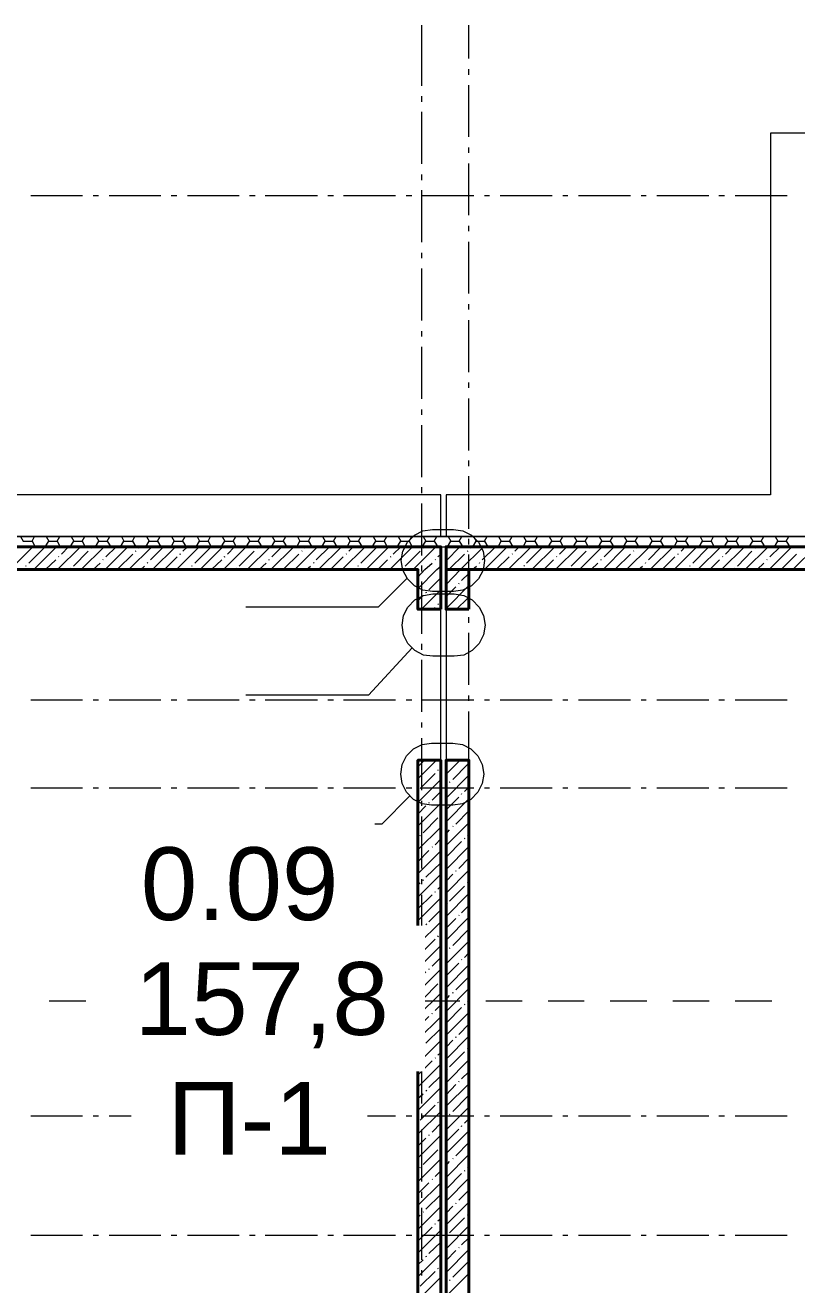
# Model space of a CAD drawing. Header units: millimetres. Extents: x -213911 to 415037, y -3642 to 107391.
# Drawn here: x -172386 to -164958, y 21781 to 33906 of the extents above; entities that cross this region are included whole.
import ezdxf

# ---------------------------------------------------------------- set-up
doc = ezdxf.new("R2010")
doc.units = ezdxf.units.MM
doc.layers.add('PDF _Текст', color=7, linetype='Continuous')
doc.layers.add('Оси', color=7, linetype='Continuous', lineweight=9)
doc.styles.get("Standard").update_dxf_attribs({"font": 'arial.ttf'})

msp = doc.modelspace()

# ---------------------------------------------------------------- linework, layer by layer
at = {"lineweight": 40}
for points in [[(-168384.7, 28284), (-168605, 28284), (-168605, 28665.3), (-173269.2, 28665.3), (-173269.2, 27864.6), (-173489.5, 27864.6), (-173489.5, 31766.3), (-173269.2, 31766.3), (-173269.2, 28983), (-173269.2, 28885.6), (-173167.6, 28885.6), (-168384.7, 28885.6), (-168384.7, 28665.3)], [(-164491.5, 28563.6), (-164491.5, 31766.3), (-164711.8, 31766.3), (-164711.8, 28885.6), (-168333.9, 28885.6), (-168333.9, 28665.3), (-164711.8, 28665.3), (-164711.8, 28563.6)], [(-168113.6, 28284), (-168113.6, 28665.3), (-168333.9, 28665.3), (-168333.9, 28284)], [(-168384.7, 16456.2), (-168384.7, 26831), (-168605, 26831), (-168605, 16456.2)]]:
    msp.add_lwpolyline(points, close=True, dxfattribs=at)
msp.add_lwpolyline([(-166414.8, 15685.1), (-166414.8, 15816.5), (-166414.8, 19315.7), (-164711.8, 19315.7), (-164491.5, 19315.7), (-164491.5, 20239.2), (-164491.5, 20459.5), (-164491.5, 21959.2), (-164711.8, 21959.2), (-164711.8, 20459.5), (-168113.6, 20459.5), (-168113.6, 26831), (-168333.9, 26831), (-168333.9, 20239.2), (-168333.9, 16456.2), (-168333.9, 15604.7)], dxfattribs=at)
at = {"layer": 'Оси', "lineweight": 9}
for points in [[(-168566.9, 33321), (-168566.9, 33905.7)], [(-168113.6, 33583.7), (-168113.6, 33905.7)], [(-168113.6, 33426.9), (-168113.6, 33482)], [(-168566.9, 33168.5), (-168566.9, 33223.6)], [(-168113.6, 32829.6), (-168113.6, 33329.5)], [(-168566.9, 32571.2), (-168566.9, 33071.1)], [(-168384.7, 28983), (-168384.7, 29385.5), (-172769.4, 29385.5), (-172769.4, 32867.8), (-207511.6, 32867.8), (-207511.6, 4645.2), (-168384.7, 4645.2), (-168384.7, 5043.4)], [(-122140.8, 32465.3), (-122140.8, 32867.8), (-165211.7, 32867.8), (-165211.7, 29385.5), (-168333.9, 29385.5), (-168333.9, 28983)], [(-168113.6, 32677.1), (-168113.6, 32728)], [(-168113.6, 32075.6), (-168113.6, 32575.4)], [(-207062.6, 32465.3), (-193129.2, 32465.3), (-207062.6, 32465.3), (-207062.6, 32367.9), (-193129.2, 32367.9), (-173269.2, 32367.9), (-173269.2, 28885.6), (-164711.8, 28885.6), (-164711.8, 28983), (-164711.8, 32367.9), (-121873.9, 32367.9), (-121873.9, 28944.9)], [(-168566.9, 32414.5), (-168566.9, 32469.5)], [(-172333, 32266.2), (-171833.1, 32266.2)], [(-171731.5, 32266.2), (-171680.6, 32266.2)], [(-171578.9, 32266.2), (-171079.1, 32266.2)], [(-170981.6, 32266.2), (-170926.5, 32266.2)], [(-170824.9, 32266.2), (-170325, 32266.2)], [(-170227.6, 32266.2), (-170172.5, 32266.2)], [(-170075, 32266.2), (-169570.9, 32266.2)], [(-169473.5, 32266.2), (-169418.4, 32266.2)], [(-169321, 32266.2), (-168821.1, 32266.2)], [(-168719.4, 32266.2), (-168664.3, 32266.2)], [(-168566.9, 31817.1), (-168566.9, 32317)], [(-168566.9, 32266.2), (-168067, 32266.2)], [(-167965.3, 32266.2), (-167914.5, 32266.2)], [(-167812.8, 32266.2), (-167312.9, 32266.2)], [(-167211.3, 32266.2), (-167160.4, 32266.2)], [(-167058.8, 32266.2), (-166558.9, 32266.2)], [(-166457.2, 32266.2), (-166406.4, 32266.2)], [(-166304.7, 32266.2), (-165804.8, 32266.2)], [(-165707.4, 32266.2), (-165652.3, 32266.2)], [(-165550.6, 32266.2), (-165050.7, 32266.2)], [(-168113.6, 31923), (-168113.6, 31973.9)], [(-168113.6, 31321.5), (-168113.6, 31821.4)], [(-168566.9, 31664.6), (-168566.9, 31715.5)], [(-168566.9, 31063.1), (-168566.9, 31563)], [(-168113.6, 31169), (-168113.6, 31219.8)], [(-168113.6, 30567.4), (-168113.6, 31067.3)], [(-168566.9, 30910.6), (-168566.9, 30961.4)], [(-168566.9, 30309), (-168566.9, 30808.9)], [(-168113.6, 30414.9), (-168113.6, 30465.7)], [(-168113.6, 29813.3), (-168113.6, 30313.2)], [(-168566.9, 30156.5), (-168566.9, 30207.3)], [(-168566.9, 29554.9), (-168566.9, 30054.8)], [(-168113.6, 29660.8), (-168113.6, 29715.9)], [(-168113.6, 29059.3), (-168113.6, 29563.4)], [(-168566.9, 29402.4), (-168566.9, 29457.5)], [(-168566.9, 28800.9), (-168566.9, 29300.8)], [(-172430.5, 28983), (-172405, 28940.7), (-172320.3, 28940.7), (-172290.7, 28885.6)], [(-172320.3, 28940.7), (-172294.9, 28983)], [(-172184.7, 28983), (-172159.3, 28940.7), (-172078.8, 28940.7), (-172049.2, 28885.6)], [(-172078.8, 28940.7), (-172053.4, 28983)], [(-171943.3, 28983), (-171917.9, 28940.7), (-171837.4, 28940.7), (-171807.7, 28885.6)], [(-171837.4, 28940.7), (-171811.9, 28983)], [(-171701.8, 28983), (-171676.4, 28940.7), (-171595.9, 28940.7), (-171562, 28885.6)], [(-171595.9, 28940.7), (-171570.5, 28983)], [(-171460.3, 28983), (-171434.9, 28940.7), (-171354.4, 28940.7), (-171320.5, 28885.6)], [(-171354.4, 28940.7), (-171329, 28983)], [(-171218.9, 28983), (-171193.4, 28940.7), (-171112.9, 28940.7), (-171079.1, 28885.6)], [(-171112.9, 28940.7), (-171087.5, 28983)], [(-170977.4, 28983), (-170952, 28940.7), (-170871.5, 28940.7), (-170837.6, 28885.6)], [(-170871.5, 28940.7), (-170846.1, 28983)], [(-170731.7, 28983), (-170706.3, 28940.7), (-170625.8, 28940.7), (-170596.1, 28885.6)], [(-170625.8, 28940.7), (-170600.4, 28983)], [(-170490.2, 28983), (-170464.8, 28940.7), (-170384.3, 28940.7), (-170354.6, 28885.6)], [(-170384.3, 28940.7), (-170358.9, 28983)], [(-170248.7, 28983), (-170223.3, 28940.7), (-170142.8, 28940.7), (-170108.9, 28885.6)], [(-170142.8, 28940.7), (-170117.4, 28983)], [(-170007.3, 28983), (-169981.8, 28940.7), (-169901.4, 28940.7), (-169867.5, 28885.6)], [(-169901.4, 28940.7), (-169875.9, 28983)], [(-169765.8, 28983), (-169740.4, 28940.7), (-169659.9, 28940.7), (-169626, 28885.6)], [(-169659.9, 28940.7), (-169634.5, 28983)], [(-169524.3, 28983), (-169498.9, 28940.7), (-169418.4, 28940.7), (-169384.5, 28885.6)], [(-169418.4, 28940.7), (-169393, 28983)], [(-169282.8, 28983), (-169257.4, 28940.7), (-169176.9, 28940.7), (-169143, 28885.6)], [(-169176.9, 28940.7), (-169151.5, 28983)], [(-169037.1, 28983), (-169011.7, 28940.7), (-168931.2, 28940.7), (-168901.6, 28885.6)], [(-168931.2, 28940.7), (-168905.8, 28983)], [(-168795.7, 28983), (-168770.3, 28940.7), (-168689.8, 28940.7), (-168660.1, 28885.6)], [(-168689.8, 28940.7), (-168664.3, 28983)], [(-168554.2, 28983), (-168528.8, 28940.7), (-168448.3, 28940.7), (-168414.4, 28885.6)], [(-168448.3, 28940.7), (-168422.9, 28983)], [(-168312.7, 28983), (-168287.3, 28940.7), (-168206.8, 28940.7), (-168172.9, 28885.6)], [(-168206.8, 28940.7), (-168181.4, 28983)], [(-168071.3, 28983), (-168045.8, 28940.7), (-167965.3, 28940.7), (-167931.5, 28885.6)], [(-167965.3, 28940.7), (-167939.9, 28983)], [(-167829.8, 28983), (-167804.4, 28940.7), (-167723.9, 28940.7), (-167690, 28885.6)], [(-167723.9, 28940.7), (-167698.5, 28983)], [(-167588.3, 28983), (-167562.9, 28940.7), (-167478.2, 28940.7), (-167448.5, 28885.6)], [(-167478.2, 28940.7), (-167452.7, 28983)], [(-167342.6, 28983), (-167317.2, 28940.7), (-167236.7, 28940.7), (-167207, 28885.6)], [(-167236.7, 28940.7), (-167211.3, 28983)], [(-167101.1, 28983), (-167075.7, 28940.7), (-166995.2, 28940.7), (-166965.6, 28885.6)], [(-166995.2, 28940.7), (-166969.8, 28983)], [(-166859.7, 28983), (-166834.2, 28940.7), (-166753.8, 28940.7), (-166719.9, 28885.6)], [(-166753.8, 28940.7), (-166728.3, 28983)], [(-166618.2, 28983), (-166592.8, 28940.7), (-166512.3, 28940.7), (-166478.4, 28885.6)], [(-166512.3, 28940.7), (-166486.9, 28983)], [(-166376.7, 28983), (-166351.3, 28940.7), (-166270.8, 28940.7), (-166236.9, 28885.6)], [(-166270.8, 28940.7), (-166245.4, 28983)], [(-166135.2, 28983), (-166109.8, 28940.7), (-166029.3, 28940.7), (-165995.4, 28885.6)], [(-166029.3, 28940.7), (-166003.9, 28983)], [(-165889.5, 28983), (-165864.1, 28940.7), (-165783.6, 28940.7), (-165754, 28885.6)], [(-165783.6, 28940.7), (-165758.2, 28983)], [(-165648.1, 28983), (-165622.6, 28940.7), (-165542.2, 28940.7), (-165512.5, 28885.6)], [(-165542.2, 28940.7), (-165516.7, 28983)], [(-165406.6, 28983), (-165381.2, 28940.7), (-165300.7, 28940.7), (-165266.8, 28885.6)], [(-165300.7, 28940.7), (-165275.3, 28983)], [(-165165.1, 28983), (-165139.7, 28940.7), (-165059.2, 28940.7), (-165025.3, 28885.6)], [(-165059.2, 28940.7), (-165033.8, 28983)], [(-172532.1, 28665.3), (-172311.8, 28885.6)], [(-172350, 28728.8), (-172205.9, 28872.9)], [(-172303.4, 28665.3), (-172083.1, 28885.6)], [(-172193.2, 28885.6), (-172159.3, 28940.7)], [(-172074.6, 28665.3), (-171854.3, 28885.6)], [(-172036.5, 28813.6), (-171968.7, 28885.6)], [(-171951.7, 28885.6), (-171917.9, 28940.7)], [(-171845.8, 28665.3), (-171625.5, 28885.6)], [(-171752.6, 28872.9), (-171748.4, 28877.1)], [(-171710.3, 28885.6), (-171676.4, 28940.7)], [(-171617.1, 28665.3), (-171396.8, 28885.6)], [(-171608.6, 28788.2), (-171511.2, 28885.6)], [(-171468.8, 28885.6), (-171434.9, 28940.7)], [(-171388.3, 28665.3), (-171168, 28885.6)], [(-171295.1, 28872.9), (-171282.4, 28885.6)], [(-171223.1, 28885.6), (-171193.4, 28940.7)], [(-171180.7, 28758.5), (-171053.6, 28885.6)], [(-171159.5, 28665.3), (-170939.3, 28885.6)], [(-170981.6, 28885.6), (-170952, 28940.7)], [(-170930.8, 28665.3), (-170710.5, 28885.6)], [(-170867.2, 28843.2), (-170824.9, 28885.6)], [(-170752.9, 28728.8), (-170608.8, 28872.9)], [(-170740.2, 28885.6), (-170706.3, 28940.7)], [(-170702, 28665.3), (-170481.7, 28885.6)], [(-170498.7, 28885.6), (-170464.8, 28940.7)], [(-170477.5, 28665.3), (-170257.2, 28885.6)], [(-170439.4, 28813.6), (-170371.6, 28885.6)], [(-170257.2, 28885.6), (-170223.3, 28940.7)], [(-170248.7, 28665.3), (-170028.4, 28885.6)], [(-170151.3, 28872.9), (-170147.1, 28877.1)], [(-170020, 28665.3), (-169799.7, 28885.6)], [(-170015.7, 28885.6), (-169981.8, 28940.7)], [(-170011.5, 28788.2), (-169914.1, 28885.6)], [(-169791.2, 28665.3), (-169570.9, 28885.6)], [(-169770, 28885.6), (-169740.4, 28940.7)], [(-169698, 28872.9), (-169685.3, 28885.6)], [(-169583.6, 28758.5), (-169456.5, 28885.6)], [(-169562.4, 28665.3), (-169342.2, 28885.6)], [(-169528.6, 28885.6), (-169498.9, 28940.7)], [(-169333.7, 28665.3), (-169113.4, 28885.6)], [(-169287.1, 28885.6), (-169257.4, 28940.7)], [(-169270.1, 28843.2), (-169227.8, 28885.6)], [(-169155.8, 28728.8), (-169011.7, 28872.9)], [(-169104.9, 28665.3), (-168884.6, 28885.6)], [(-169045.6, 28885.6), (-169011.7, 28940.7)], [(-168876.2, 28665.3), (-168655.9, 28885.6)], [(-168842.3, 28813.6), (-168770.3, 28885.6)], [(-168804.1, 28885.6), (-168770.3, 28940.7)], [(-168651.6, 28665.3), (-168431.3, 28885.6)], [(-168562.7, 28885.6), (-168528.8, 28940.7)], [(-168554.2, 28872.9), (-168550, 28877.1)], [(-168384.7, 28665.3), (-168384.7, 28885.6)], [(-168333.9, 28750), (-168202.6, 28885.6)], [(-168333.9, 28521.3), (-168194.1, 28665.3), (-167973.8, 28885.6)], [(-168333.9, 28864.4), (-168317, 28885.6)], [(-168321.2, 28885.6), (-168287.3, 28940.7)], [(-168113.6, 28906.8), (-168113.6, 28961.8)], [(-168100.9, 28872.9), (-168088.2, 28885.6)], [(-168075.5, 28885.6), (-168045.8, 28940.7)], [(-167986.5, 28758.5), (-167859.4, 28885.6)], [(-167965.3, 28665.3), (-167745.1, 28885.6)], [(-167834, 28885.6), (-167804.4, 28940.7)], [(-167736.6, 28665.3), (-167516.3, 28885.6)], [(-167673, 28843.2), (-167630.7, 28885.6)], [(-167592.5, 28885.6), (-167562.9, 28940.7)], [(-167558.7, 28728.8), (-167414.6, 28872.9)], [(-167507.8, 28665.3), (-167287.5, 28885.6)], [(-167351.1, 28885.6), (-167317.2, 28940.7)], [(-167279.1, 28665.3), (-167058.8, 28885.6)], [(-167240.9, 28813.6), (-167173.1, 28885.6)], [(-167109.6, 28885.6), (-167075.7, 28940.7)], [(-167050.3, 28665.3), (-166830, 28885.6)], [(-166957.1, 28872.9), (-166952.9, 28877.1)], [(-166868.1, 28885.6), (-166834.2, 28940.7)], [(-166821.5, 28665.3), (-166605.5, 28885.6)], [(-166813.1, 28788.2), (-166715.6, 28885.6)], [(-166626.7, 28885.6), (-166592.8, 28940.7)], [(-166597, 28665.3), (-166376.7, 28885.6)], [(-166499.6, 28872.9), (-166491.1, 28885.6)], [(-166385.2, 28758.5), (-166262.3, 28885.6)], [(-166381, 28885.6), (-166351.3, 28940.7)], [(-166368.2, 28665.3), (-166148, 28885.6)], [(-166139.5, 28885.6), (-166109.8, 28940.7)], [(-166139.5, 28665.3), (-165919.2, 28885.6)], [(-166071.7, 28843.2), (-166033.6, 28885.6)], [(-165957.3, 28728.8), (-165817.5, 28872.9)], [(-165910.7, 28665.3), (-165690.4, 28885.6)], [(-165898, 28885.6), (-165864.1, 28940.7)], [(-165682, 28665.3), (-165461.7, 28885.6)], [(-165656.5, 28885.6), (-165622.6, 28940.7)], [(-165643.8, 28813.6), (-165576, 28885.6)], [(-165453.2, 28665.3), (-165232.9, 28885.6)], [(-165415.1, 28885.6), (-165381.2, 28940.7)], [(-165360, 28872.9), (-165355.8, 28877.1)], [(-165224.4, 28665.3), (-165004.1, 28885.6)], [(-165216, 28788.2), (-165118.5, 28885.6)], [(-165173.6, 28885.6), (-165139.7, 28940.7)], [(-164995.7, 28665.3), (-164775.4, 28885.6)], [(-172189, 28665.3), (-172091.5, 28758.5)], [(-172066.1, 28788.2), (-172061.9, 28792.4)], [(-171922.1, 28699.2), (-171778.1, 28843.2)], [(-171638.3, 28758.5), (-171634, 28762.7)], [(-171494.2, 28673.8), (-171350.2, 28813.6)], [(-171324.8, 28843.2), (-171316.3, 28847.5)], [(-171045.2, 28665.3), (-170922.3, 28788.2)], [(-170896.9, 28813.6), (-170888.4, 28817.8)], [(-170591.9, 28665.3), (-170494.4, 28758.5)], [(-170469, 28788.2), (-170460.6, 28792.4)], [(-170325, 28699.2), (-170181, 28843.2)], [(-170041.2, 28758.5), (-170032.7, 28762.7)], [(-169897.1, 28673.8), (-169753.1, 28813.6)], [(-169723.4, 28843.2), (-169719.2, 28847.5)], [(-169448.1, 28665.3), (-169325.2, 28788.2)], [(-169295.6, 28813.6), (-169291.3, 28817.8)], [(-168990.5, 28665.3), (-168897.3, 28758.5)], [(-168867.7, 28788.2), (-168863.4, 28792.4)], [(-168727.9, 28699.2), (-168583.9, 28843.2)], [(-168439.8, 28758.5), (-168435.6, 28762.7)], [(-168414.4, 28788.2), (-168384.7, 28813.6)], [(-168300, 28673.8), (-168156, 28813.6)], [(-168126.3, 28843.2), (-168122.1, 28847.5)], [(-168113.6, 28309.4), (-168113.6, 28809.3)], [(-167851, 28665.3), (-167728.1, 28788.2)], [(-167698.5, 28813.6), (-167694.2, 28817.8)], [(-167393.4, 28665.3), (-167300.2, 28758.5)], [(-167270.6, 28788.2), (-167266.3, 28792.4)], [(-167130.8, 28699.2), (-166986.7, 28843.2)], [(-166842.7, 28758.5), (-166838.5, 28762.7)], [(-166702.9, 28673.8), (-166558.9, 28813.6)], [(-166529.2, 28843.2), (-166525, 28847.5)], [(-166253.9, 28665.3), (-166131, 28788.2)], [(-166101.4, 28813.6), (-166097.1, 28817.8)], [(-165796.3, 28665.3), (-165703.1, 28758.5)], [(-165673.5, 28788.2), (-165669.2, 28792.4)], [(-165529.4, 28699.2), (-165389.6, 28843.2)], [(-165245.6, 28758.5), (-165241.4, 28762.7)], [(-165101.6, 28673.8), (-164961.8, 28813.6)], [(-172379.6, 28699.2), (-172375.4, 28703.4)], [(-171951.7, 28673.8), (-171947.5, 28678)], [(-171731.5, 28665.3), (-171663.7, 28728.8)], [(-171273.9, 28665.3), (-171235.8, 28699.2)], [(-171210.4, 28728.8), (-171206.1, 28733.1)], [(-170816.4, 28665.3), (-170807.9, 28673.8)], [(-170782.5, 28699.2), (-170778.3, 28703.4)], [(-170354.6, 28673.8), (-170346.2, 28678)], [(-170134.4, 28665.3), (-170066.6, 28728.8)], [(-169676.8, 28665.3), (-169638.7, 28699.2)], [(-169609, 28728.8), (-169604.8, 28733.1)], [(-169219.3, 28665.3), (-169210.8, 28673.8)], [(-169181.2, 28699.2), (-169176.9, 28703.4)], [(-168753.3, 28673.8), (-168749.1, 28678)], [(-168605, 28593.3), (-168537.3, 28665.3), (-168469.5, 28728.8)], [(-168605, 28478.9), (-168422.9, 28665.3), (-168384.7, 28699.2)], [(-168566.9, 28648.4), (-168566.9, 28703.4)], [(-168325.4, 28644.1), (-168321.2, 28648.4)], [(-168185.6, 28559.4), (-168113.6, 28627.2)], [(-168079.7, 28665.3), (-168041.6, 28699.2)], [(-168011.9, 28728.8), (-168007.7, 28733.1)], [(-167622.2, 28665.3), (-167613.7, 28673.8)], [(-167584.1, 28699.2), (-167579.8, 28703.4)], [(-167156.2, 28673.8), (-167152, 28678)], [(-166935.9, 28665.3), (-166872.4, 28728.8)], [(-166482.6, 28665.3), (-166444.5, 28699.2)], [(-166414.8, 28728.8), (-166410.6, 28733.1)], [(-166025.1, 28665.3), (-166016.6, 28673.8)], [(-165987, 28699.2), (-165982.7, 28703.4)], [(-165559.1, 28673.8), (-165554.9, 28678)], [(-165338.8, 28665.3), (-165275.3, 28728.8)], [(-168710.9, 28580.6), (-168986.3, 28305.2), (-170261.4, 28305.2)], [(-168566.9, 28046.8), (-168566.9, 28550.9)], [(-168499.1, 28470.4), (-168384.7, 28584.8)], [(-168333.9, 28292.5), (-168113.6, 28512.8)], [(-168333.9, 28406.9), (-168240.7, 28500.1)], [(-168211.1, 28529.7), (-168206.8, 28534)], [(-168605, 28364.5), (-168554.2, 28415.4)], [(-168571.1, 28284), (-168384.7, 28470.4)], [(-168528.8, 28445), (-168520.3, 28449.2)], [(-168232.2, 28284), (-168126.3, 28385.7)], [(-168461, 28284), (-168439.8, 28301)], [(-168414.4, 28330.6), (-168405.9, 28334.9)], [(-168384.7, 26831), (-168384.7, 28284)], [(-168333.9, 28284), (-168333.9, 26831)], [(-168117.9, 28284), (-168113.6, 28284)], [(-168113.6, 28152.7), (-168113.6, 28207.8)], [(-168113.6, 27555.4), (-168113.6, 28055.3)], [(-168660.1, 27911.2), (-169079.5, 27457.9), (-170261.4, 27457.9)], [(-168566.9, 27894.3), (-168566.9, 27949.4)], [(-168566.9, 27297), (-168566.9, 27796.8)], [(-172333, 27411.3), (-171833.1, 27411.3)], [(-171731.5, 27411.3), (-171680.6, 27411.3)], [(-171578.9, 27411.3), (-171079.1, 27411.3)], [(-170981.6, 27411.3), (-170926.5, 27411.3)], [(-170824.9, 27411.3), (-170325, 27411.3)], [(-170227.6, 27411.3), (-170172.5, 27411.3)], [(-170075, 27411.3), (-169570.9, 27411.3)], [(-169473.5, 27411.3), (-169418.4, 27411.3)], [(-169321, 27411.3), (-168821.1, 27411.3)], [(-168719.4, 27411.3), (-168664.3, 27411.3)], [(-168566.9, 27411.3), (-168067, 27411.3)], [(-168113.6, 27402.9), (-168113.6, 27453.7)], [(-167965.3, 27411.3), (-167914.5, 27411.3)], [(-167812.8, 27411.3), (-167312.9, 27411.3)], [(-167211.3, 27411.3), (-167160.4, 27411.3)], [(-167058.8, 27411.3), (-166558.9, 27411.3)], [(-166457.2, 27411.3), (-166406.4, 27411.3)], [(-166304.7, 27411.3), (-165804.8, 27411.3)], [(-165707.4, 27411.3), (-165652.3, 27411.3)], [(-165550.6, 27411.3), (-165050.7, 27411.3)], [(-168113.6, 26801.3), (-168113.6, 27301.2)], [(-168566.9, 27144.5), (-168566.9, 27195.3)], [(-168566.9, 26542.9), (-168566.9, 27042.8)], [(-168605, 26653), (-168427.1, 26831)], [(-168605, 26767.4), (-168554.2, 26818.3)], [(-168333.9, 26695.4), (-168198.3, 26831)], [(-168333.9, 26809.8), (-168312.7, 26831)], [(-168583.9, 26559.8), (-168439.8, 26703.9)], [(-168414.4, 26733.5), (-168405.9, 26737.8)], [(-168333.9, 26466.6), (-168113.6, 26686.9)], [(-168270.4, 26644.6), (-168126.3, 26788.6)], [(-168113.6, 26648.8), (-168113.6, 26699.6)], [(-172333, 26564.1), (-171833.1, 26564.1)], [(-171731.5, 26564.1), (-171680.6, 26564.1)], [(-171578.9, 26564.1), (-171079.1, 26564.1)], [(-170981.6, 26564.1), (-170926.5, 26564.1)], [(-170824.9, 26564.1), (-170325, 26564.1)], [(-170227.6, 26564.1), (-170172.5, 26564.1)], [(-170075, 26564.1), (-169570.9, 26564.1)], [(-169473.5, 26564.1), (-169418.4, 26564.1)], [(-169321, 26564.1), (-168821.1, 26564.1)], [(-168719.4, 26564.1), (-168664.3, 26564.1)], [(-168605, 26424.3), (-168384.7, 26644.6)], [(-168566.9, 26564.1), (-168067, 26564.1)], [(-168333.9, 26581), (-168325.4, 26589.5)], [(-168300, 26619.1), (-168295.8, 26623.4)], [(-168156, 26530.2), (-168113.6, 26572.5)], [(-167965.3, 26564.1), (-167914.5, 26564.1)], [(-167812.8, 26564.1), (-167312.9, 26564.1)], [(-167211.3, 26564.1), (-167160.4, 26564.1)], [(-167058.8, 26564.1), (-166558.9, 26564.1)], [(-166457.2, 26564.1), (-166406.4, 26564.1)], [(-166304.7, 26564.1), (-165804.8, 26564.1)], [(-165707.4, 26564.1), (-165652.3, 26564.1)], [(-165550.6, 26564.1), (-165050.7, 26564.1)], [(-168685.5, 26483.6), (-168952.4, 26216.7), (-169871.7, 26216.7)], [(-168566.9, 26390.4), (-168566.9, 26441.2)], [(-168469.5, 26445.5), (-168384.7, 26530.2)], [(-168333.9, 26352.3), (-168211.1, 26475.1)], [(-168333.9, 26237.9), (-168113.6, 26458.2)], [(-168185.6, 26504.8), (-168181.4, 26509)], [(-168113.6, 26047.2), (-168113.6, 26547.1)], [(-168605, 26195.5), (-168384.7, 26415.8)], [(-168605, 26309.9), (-168528.8, 26390.4)], [(-168499.1, 26420), (-168494.9, 26424.3)], [(-168240.7, 26216.7), (-168113.6, 26343.8)], [(-168566.9, 25788.8), (-168566.9, 26288.7)], [(-168554.2, 26132), (-168414.4, 26276)], [(-168333.9, 26009.1), (-168113.6, 26229.4)], [(-168270.4, 26191.3), (-168266.1, 26195.5)], [(-168605, 25966.7), (-168384.7, 26187)], [(-168583.9, 26102.3), (-168579.6, 26110.8)], [(-168439.8, 26017.6), (-168384.7, 26072.7)], [(-168333.9, 26123.5), (-168300, 26161.6)], [(-168156, 26076.9), (-168151.7, 26081.1)], [(-168126.3, 26102.3), (-168113.6, 26115)], [(-168605, 25852.4), (-168499.1, 25962.5)], [(-168605, 25738), (-168384.7, 25958.3)], [(-168469.5, 25992.2), (-168465.2, 25996.4)], [(-168333.9, 25780.3), (-168113.6, 26000.6)], [(-168325.4, 25903.2), (-168185.6, 26047.2)], [(-168528.8, 25704.1), (-168384.7, 25843.9)], [(-168211.1, 25788.8), (-168113.6, 25886.3)], [(-168113.6, 25894.7), (-168113.6, 25945.6)], [(-168605, 25513.5), (-168384.7, 25733.7)], [(-168333.9, 25551.6), (-168113.6, 25771.9)], [(-168333.9, 25666), (-168270.4, 25733.7)], [(-168240.7, 25763.4), (-168236.5, 25767.6)], [(-168113.6, 25293.2), (-168113.6, 25793.1)], [(-168605, 25623.6), (-168583.9, 25649)], [(-168566.9, 25636.3), (-168566.9, 25687.1)], [(-168554.2, 25674.4), (-168550, 25682.9)], [(-168414.4, 25589.7), (-168384.7, 25619.4)], [(-168300, 25475.3), (-168156, 25619.4)], [(-168126.3, 25649), (-168122.1, 25653.3)], [(-168605, 25399.1), (-168469.5, 25534.6)], [(-168605, 25284.7), (-168384.7, 25505)], [(-168566.9, 25034.8), (-168566.9, 25534.6)], [(-168439.8, 25560.1), (-168435.6, 25568.5)], [(-168333.9, 25327.1), (-168113.6, 25547.4)], [(-168499.1, 25276.2), (-168384.7, 25390.6)], [(-168325.4, 25449.9), (-168321.2, 25454.2)], [(-168185.6, 25361), (-168113.6, 25433)], [(-168605, 25055.9), (-168384.7, 25276.2)], [(-168605, 25170.3), (-168554.2, 25221.2)], [(-168528.8, 25246.6), (-168520.3, 25255)], [(-168333.9, 25098.3), (-168113.6, 25318.6)], [(-168333.9, 25212.7), (-168240.7, 25305.9)], [(-168211.1, 25335.5), (-168206.8, 25339.8)], [(-168583.9, 24962.7), (-168439.8, 25106.8)], [(-168414.4, 25132.2), (-168405.9, 25140.7)], [(-168270.4, 25047.5), (-168126.3, 25191.5)], [(-168113.6, 25140.7), (-168113.6, 25195.7)], [(-168605, 24827.2), (-168384.7, 25047.5)], [(-168333.9, 24869.5), (-168113.6, 25089.8)], [(-168333.9, 24983.9), (-168325.4, 24992.4)], [(-168300, 25022), (-168295.8, 25026.3)], [(-168113.6, 24539.1), (-168113.6, 25039)], [(-168566.9, 24882.2), (-168566.9, 24933.1)], [(-168469.5, 24848.4), (-168384.7, 24933.1)], [(-168333.9, 24755.2), (-168211.1, 24878)], [(-168333.9, 24640.8), (-168113.6, 24861.1)], [(-168185.6, 24907.7), (-168181.4, 24911.9)], [(-168156, 24933.1), (-168113.6, 24975.4)], [(-168605, 24598.4), (-168384.7, 24818.7)], [(-168605, 24712.8), (-168528.8, 24793.3)], [(-168566.9, 24280.7), (-168566.9, 24780.6)], [(-168499.1, 24818.7), (-168494.9, 24822.9)], [(-168240.7, 24619.6), (-168113.6, 24746.7)], [(-168554.2, 24534.9), (-168414.4, 24678.9)], [(-168333.9, 24412), (-168113.6, 24632.3)], [(-172155.1, 24513.7), (-171803.5, 24513.7)], [(-171553.5, 24513.7), (-171206.1, 24513.7)], [(-170956.2, 24513.7), (-170604.6, 24513.7)], [(-170354.6, 24513.7), (-170003, 24513.7)], [(-169753.1, 24513.7), (-169405.7, 24513.7)], [(-169151.5, 24513.7), (-168804.1, 24513.7)], [(-168605, 24369.6), (-168384.7, 24589.9)], [(-168583.9, 24505.2), (-168579.6, 24509.4)], [(-168554.2, 24513.7), (-168202.6, 24513.7)], [(-168333.9, 24526.4), (-168300, 24564.5)], [(-168270.4, 24589.9), (-168266.1, 24598.4)], [(-168126.3, 24505.2), (-168113.6, 24517.9)], [(-167952.6, 24513.7), (-167601, 24513.7)], [(-167351.1, 24513.7), (-167003.7, 24513.7)], [(-166753.8, 24513.7), (-166402.1, 24513.7)], [(-166152.2, 24513.7), (-165800.6, 24513.7)], [(-165550.6, 24513.7), (-165199, 24513.7)], [(-168469.5, 24390.8), (-168465.2, 24395.1)], [(-168439.8, 24420.5), (-168384.7, 24475.6)], [(-168333.9, 24183.2), (-168113.6, 24403.5)], [(-168325.4, 24306.1), (-168185.6, 24450.1)], [(-168156, 24479.8), (-168151.7, 24484)], [(-168113.6, 24386.6), (-168113.6, 24441.7)], [(-168605, 24255.3), (-168499.1, 24365.4)], [(-168605, 24140.9), (-168384.7, 24361.2)], [(-168211.1, 24191.7), (-168113.6, 24289.2)], [(-168113.6, 23785), (-168113.6, 24289.2)], [(-168605, 23912.1), (-168384.7, 24132.4)], [(-168566.9, 24128.2), (-168566.9, 24183.2)], [(-168528.8, 24107), (-168384.7, 24246.8)], [(-168333.9, 23954.5), (-168113.6, 24174.8)], [(-168333.9, 24068.9), (-168270.4, 24136.6)], [(-168240.7, 24162.1), (-168236.5, 24170.5)], [(-168605, 24026.5), (-168583.9, 24051.9)], [(-168566.9, 23526.6), (-168566.9, 24026.5)], [(-168554.2, 24077.3), (-168550, 24081.6)], [(-168414.4, 23992.6), (-168384.7, 24018)], [(-168300, 23878.2), (-168156, 24022.3)], [(-168126.3, 24051.9), (-168122.1, 24056.2)], [(-168605, 23797.7), (-168469.5, 23937.5)], [(-168605, 23683.4), (-168384.7, 23903.6)], [(-168439.8, 23963), (-168435.6, 23967.2)], [(-168333.9, 23725.7), (-168113.6, 23946)], [(-168499.1, 23679.1), (-168384.7, 23793.5)], [(-168325.4, 23848.6), (-168321.2, 23852.8)], [(-168185.6, 23763.8), (-168113.6, 23831.6)], [(-168605, 23458.8), (-168384.7, 23679.1)], [(-168528.8, 23649.5), (-168520.3, 23653.7)], [(-168333.9, 23501.2), (-168113.6, 23717.2)], [(-168333.9, 23611.3), (-168240.7, 23708.8)], [(-168211.1, 23734.2), (-168206.8, 23742.7)], [(-168113.6, 23632.5), (-168113.6, 23687.6)], [(-168605, 23573.2), (-168554.2, 23619.8)], [(-168414.4, 23535.1), (-168405.9, 23539.3)], [(-168270.4, 23450.4), (-168126.3, 23594.4)], [(-168113.6, 23035.2), (-168113.6, 23535.1)], [(-172333, 23408), (-171833.1, 23408)], [(-171731.5, 23408), (-171680.6, 23408)], [(-171578.9, 23408), (-171079.1, 23408)], [(-170981.6, 23408), (-170926.5, 23408)], [(-170824.9, 23408), (-170325, 23408)], [(-170227.6, 23408), (-170172.5, 23408)], [(-170075, 23408), (-169570.9, 23408)], [(-169473.5, 23408), (-169418.4, 23408)], [(-169321, 23408), (-168821.1, 23408)], [(-168719.4, 23408), (-168664.3, 23408)], [(-168605, 23230.1), (-168384.7, 23450.4)], [(-168583.9, 23365.6), (-168439.8, 23509.7)], [(-168566.9, 23374.1), (-168566.9, 23429.2)], [(-168566.9, 23408), (-168067, 23408)], [(-168333.9, 23272.4), (-168113.6, 23492.7)], [(-168300, 23420.7), (-168295.8, 23424.9)], [(-167965.3, 23408), (-167914.5, 23408)], [(-167812.8, 23408), (-167312.9, 23408)], [(-167211.3, 23408), (-167160.4, 23408)], [(-167058.8, 23408), (-166558.9, 23408)], [(-166457.2, 23408), (-166406.4, 23408)], [(-166304.7, 23408), (-165804.8, 23408)], [(-165707.4, 23408), (-165652.3, 23408)], [(-165550.6, 23408), (-165050.7, 23408)], [(-168469.5, 23251.3), (-168384.7, 23336)], [(-168333.9, 23386.8), (-168325.4, 23395.3)], [(-168333.9, 23158.1), (-168211.1, 23280.9)], [(-168185.6, 23306.3), (-168181.4, 23314.8)], [(-168156, 23336), (-168113.6, 23378.3)], [(-168605, 23001.3), (-168384.7, 23221.6)], [(-168605, 23115.7), (-168528.8, 23191.9)], [(-168566.9, 22776.8), (-168566.9, 23276.7)], [(-168499.1, 23221.6), (-168494.9, 23225.8)], [(-168333.9, 23043.7), (-168113.6, 23264)], [(-168554.2, 22937.8), (-168414.4, 23081.8)], [(-168240.7, 23022.5), (-168113.6, 23149.6)], [(-168605, 22772.5), (-168384.7, 22992.8)], [(-168333.9, 22814.9), (-168113.6, 23035.2)], [(-168333.9, 22929.3), (-168300, 22967.4)], [(-168270.4, 22992.8), (-168266.1, 22997.1)], [(-168126.3, 22908.1), (-168113.6, 22920.8)], [(-168113.6, 22878.5), (-168113.6, 22933.5)], [(-168583.9, 22908.1), (-168579.6, 22912.3)], [(-168469.5, 22793.7), (-168465.2, 22798)], [(-168439.8, 22823.4), (-168384.7, 22878.5)], [(-168333.9, 22586.1), (-168113.6, 22806.4)], [(-168325.4, 22709), (-168185.6, 22853)], [(-168156, 22878.5), (-168151.7, 22882.7)], [(-168605, 22543.8), (-168384.7, 22764.1)], [(-168605, 22658.2), (-168499.1, 22764.1)], [(-168566.9, 22620), (-168566.9, 22675.1)], [(-168211.1, 22594.6), (-168113.6, 22692.1)], [(-168113.6, 22281.1), (-168113.6, 22781)], [(-168528.8, 22509.9), (-168384.7, 22649.7)], [(-168333.9, 22357.4), (-168113.6, 22577.7)], [(-168240.7, 22565), (-168236.5, 22569.2)], [(-168605, 22315), (-168384.7, 22535.3)], [(-168605, 22429.4), (-168583.9, 22450.6)], [(-168566.9, 22022.7), (-168566.9, 22522.6)], [(-168554.2, 22480.2), (-168550, 22484.5)], [(-168333.9, 22471.8), (-168270.4, 22539.5)], [(-168126.3, 22450.6), (-168122.1, 22454.8)], [(-168605, 22200.6), (-168469.5, 22336.2)], [(-168439.8, 22365.9), (-168435.6, 22370.1)], [(-168414.4, 22395.5), (-168384.7, 22420.9)], [(-168333.9, 22128.6), (-168113.6, 22348.9)], [(-168300, 22281.1), (-168156, 22425.2)], [(-172333, 22259.9), (-171833.1, 22259.9)], [(-171731.5, 22259.9), (-171680.6, 22259.9)], [(-171578.9, 22259.9), (-171079.1, 22259.9)], [(-170981.6, 22259.9), (-170926.5, 22259.9)], [(-170824.9, 22259.9), (-170325, 22259.9)], [(-170227.6, 22259.9), (-170172.5, 22259.9)], [(-170075, 22259.9), (-169570.9, 22259.9)], [(-169473.5, 22259.9), (-169418.4, 22259.9)], [(-169321, 22259.9), (-168821.1, 22259.9)], [(-168719.4, 22259.9), (-168664.3, 22259.9)], [(-168605, 22086.3), (-168384.7, 22306.5)], [(-168566.9, 22259.9), (-168067, 22259.9)], [(-168499.1, 22082), (-168384.7, 22192.2)], [(-168325.4, 22251.5), (-168321.2, 22255.7)], [(-168185.6, 22166.7), (-168113.6, 22234.5)], [(-167965.3, 22259.9), (-167914.5, 22259.9)], [(-167812.8, 22259.9), (-167312.9, 22259.9)], [(-167211.3, 22259.9), (-167160.4, 22259.9)], [(-167058.8, 22259.9), (-166558.9, 22259.9)], [(-166457.2, 22259.9), (-166406.4, 22259.9)], [(-166304.7, 22259.9), (-165804.8, 22259.9)], [(-165707.4, 22259.9), (-165652.3, 22259.9)], [(-165550.6, 22259.9), (-165050.7, 22259.9)], [(-168605, 21857.5), (-168384.7, 22077.8)], [(-168333.9, 21899.9), (-168113.6, 22120.1)], [(-168333.9, 22014.2), (-168240.7, 22111.7)], [(-168211.1, 22137.1), (-168206.8, 22141.3)], [(-168113.6, 22128.6), (-168113.6, 22179.5)], [(-168605, 21971.9), (-168554.2, 22022.7)], [(-168528.8, 22052.4), (-168520.3, 22056.6)], [(-168270.4, 21853.3), (-168126.3, 21997.3)], [(-168113.6, 21527.1), (-168113.6, 22026.9)], [(-168605, 21633), (-168384.7, 21853.3)], [(-168583.9, 21768.5), (-168439.8, 21908.3)], [(-168566.9, 21870.2), (-168566.9, 21921)], [(-168414.4, 21938), (-168405.9, 21942.2)], [(-168333.9, 21671.1), (-168113.6, 21891.4)], [(-168300, 21823.6), (-168295.8, 21827.8)], [(-168333.9, 21785.5), (-168325.4, 21793.9)]]:
    msp.add_lwpolyline(points, dxfattribs=at)
for points in [[(-173269.2, 28983), (-164813.5, 28983)], [(-168465.2, 29050.8), (-168261.9, 29050.8), (-168172.9, 29038.1), (-168088.2, 28995.7), (-168020.4, 28928), (-167978.1, 28843.2), (-167965.3, 28754.3), (-167978.1, 28661.1), (-168020.4, 28576.3), (-168088.2, 28508.6), (-168172.9, 28466.2), (-168261.9, 28453.5), (-168465.2, 28453.5), (-168558.4, 28466.2), (-168638.9, 28508.6), (-168706.7, 28576.3), (-168749.1, 28661.1), (-168766, 28754.3), (-168749.1, 28843.2), (-168706.7, 28928), (-168638.9, 28995.7), (-168558.4, 29038.1)], [(-168461, 28432.3), (-168257.7, 28432.3), (-168164.5, 28415.4), (-168084, 28373), (-168016.2, 28305.2), (-167973.8, 28224.7), (-167956.9, 28131.5), (-167973.8, 28038.3), (-168016.2, 27953.6), (-168084, 27885.8), (-168164.5, 27843.4), (-168257.7, 27830.7), (-168461, 27830.7), (-168550, 27843.4), (-168634.7, 27885.8), (-168702.5, 27953.6), (-168744.8, 28038.3), (-168757.5, 28131.5), (-168744.8, 28224.7), (-168702.5, 28305.2), (-168634.7, 28373), (-168550, 28415.4)], [(-168473.7, 26996.2), (-168270.4, 26996.2), (-168177.2, 26983.5), (-168096.7, 26941.1), (-168028.9, 26873.3), (-167986.5, 26788.6), (-167969.6, 26695.4), (-167986.5, 26606.4), (-168028.9, 26521.7), (-168096.7, 26453.9), (-168177.2, 26411.6), (-168270.4, 26398.9), (-168473.7, 26398.9), (-168562.7, 26411.6), (-168647.4, 26453.9), (-168715.2, 26521.7), (-168757.5, 26606.4), (-168770.3, 26695.4), (-168757.5, 26788.6), (-168715.2, 26873.3), (-168647.4, 26941.1), (-168562.7, 26983.5)]]:
    msp.add_lwpolyline(points, close=True, dxfattribs=at)

# ---------------------------------------------------------------- texts
at = {"layer": 'PDF _Текст', "color": 1, "insert": (-171258.8, 25867.1), "char_height": 202.52, "attachment_point": 4}
msp.add_mtext('В3', dxfattribs=at)
at = {"layer": 'PDF _Текст', "insert": (-171085.3, 23784.3), "char_height": 227.67, "attachment_point": 4}
msp.add_mtext('П-1', dxfattribs=at)

# ---------------------------------------------------------------- next in the draw order: texts
at = {"insert": (-171332.3, 24471.7), "char_height": 700, "attachment_point": 4, "bg_fill": 3, "box_fill_scale": 1.5, "bg_fill_color": 256, "bg_fill_transparency": 0}
msp.add_mtext('157,8', dxfattribs=at)

# ---------------------------------------------------------------- next in the draw order: texts
at = {"char_height": 700, "attachment_point": 4, "bg_fill": 3, "box_fill_scale": 1.5, "bg_fill_color": 256, "bg_fill_transparency": 0}
for s, insert in [('0.09', (-171273.1, 25637.4)), ('П-1', (-171015, 23384.4))]:
    msp.add_mtext(s, dxfattribs=dict(at, insert=insert))

doc.saveas('drawing.dxf')
